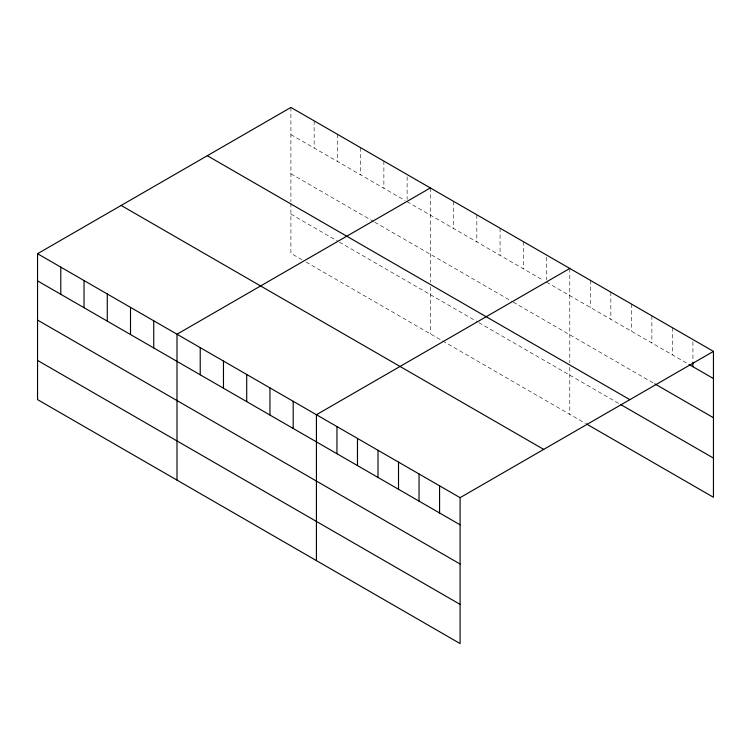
<?xml version="1.0" encoding="UTF-8"?>
<svg xmlns="http://www.w3.org/2000/svg" width="751" height="751" viewBox="0 0 751 751"><rect width="100%" height="100%" fill="white"/><g stroke="black" fill="none" stroke-linecap="round" stroke-linejoin="round"><path stroke-width="0.56" stroke-dasharray="3.75 2.82" d="M290.909 107.44L290.909 201.812M290.909 134.598L405.089 200.517M407.108 201.681L543.517 280.433M546.55 282.188L688.038 363.878M290.909 173.781L373.763 221.611M374.777 222.202L512.191 301.536M513.205 302.118L653.839 383.31M290.909 214.148L337.387 240.987M339.414 242.151L476.829 321.484M478.847 322.648L619.631 403.935M302.024 259.743L290.909 253.331L290.909 202.93M306.07 262.08L585.423 423.367M692.929 341.808L692.929 361.043M672.408 327.699L672.408 354.847M651.877 315.842L651.877 343M631.356 303.995L631.356 331.153M610.835 292.148L610.835 319.306M590.314 280.301L590.314 307.45M569.784 268.454L569.784 362.817M569.784 367.305L569.784 414.336M546.55 257.293L546.55 279.926M523.306 241.615L523.306 268.774M500.072 228.201L500.072 255.349M476.829 214.786L476.829 241.935M453.585 201.362L453.585 228.52M430.351 187.947L430.351 282.32M430.351 286.798L430.351 333.829M407.108 176.795L407.108 199.419M383.874 161.108L383.874 188.266M360.63 147.694L360.63 174.852M337.387 134.279L337.387 161.427M314.153 120.864L314.153 148.013"/><path stroke-width="1.13" d="M37.55 253.716L460.091 497.669L460.091 643.56L37.55 399.607L37.55 253.716L290.909 107.44L713.45 351.393L713.45 497.284L586.4 423.93M430.351 187.947L176.992 334.223L176.992 480.114M569.784 268.454L316.424 414.73L316.424 560.612M460.091 497.669L713.45 351.393M689.014 364.442L713.45 378.551M654.816 383.874L713.45 417.725M207.304 155.71L629.845 399.663M620.608 404.498L713.45 458.101M121.155 205.445L543.696 449.398M37.55 280.874L460.091 524.827M37.55 320.057L460.091 564.01M37.55 360.424L460.091 604.377M692.929 362.17L692.929 366.695M439.57 485.822L439.57 512.98M419.039 473.975L419.039 501.124M398.518 462.128L398.518 489.277M377.997 450.271L377.997 477.429M357.476 438.424L357.476 465.582M336.946 426.577L336.946 453.726M293.19 401.306L293.19 428.464M269.947 387.891L269.947 415.05M246.703 374.477L246.703 401.625M223.469 361.062L223.469 388.211M200.226 347.638L200.226 374.796M153.748 320.808L153.748 347.957M130.505 307.394L130.505 334.542M107.271 293.97L107.271 321.128M84.028 280.555L84.028 307.713M60.793 267.14L60.793 294.289"/></g></svg>
